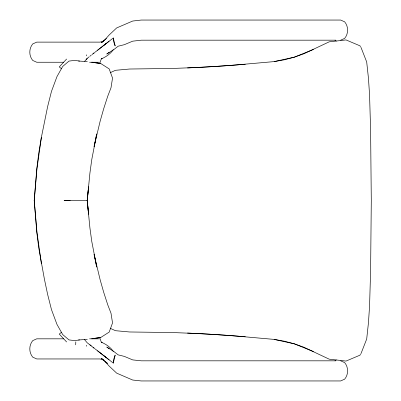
<?xml version="1.0" encoding="UTF-8"?>
<svg xmlns="http://www.w3.org/2000/svg" width="401" height="401" viewBox="0 0 401 401"><rect width="100%" height="100%" fill="white"/><g stroke="black" fill="none" stroke-linecap="round" stroke-linejoin="round"><path stroke-width="0.6" d="M86.395 55.849L86.395 54.812M75.694 344.865L75.799 341.847M91.789 338.8L100.922 337.371L109.162 332.108L112.536 322.93L110.997 313.211L107.729 304.75L103.648 292.118L100.09 279.592L94.08 254.409L96.721 267.071L91.754 241.347L89.919 227.933L87.228 200.51L88.571 186.811L87.218 200.49L88.571 214.189L87.228 200.49L89.919 173.067L91.754 159.653L96.721 133.929L94.08 146.591L100.09 121.408L103.648 108.882L107.729 96.25L110.997 87.789L112.536 78.07L109.162 68.892L100.922 63.629L91.789 62.2M113.272 363.08L113.889 358.684L115.162 355.141L113.272 363.08L95.137 348.92M79.538 61.067L74.666 60.386L68.977 61.092L62.666 66.481L56.957 76.626L51.468 91.413L47.639 106.561L41.383 137.327L36.952 168.741L34.23 200.5L36.807 232.289L38.777 248.069L44.401 279.101L47.639 294.439L51.468 309.587L56.957 324.374L62.666 334.519L68.977 339.908L74.666 340.614L79.538 339.933M41.383 137.327L38.777 152.931L36.807 168.711L34.23 200.5L36.952 232.259L41.383 263.673M86.636 59.839L86.912 58.636L89.157 56.797M360.389 353.993L360.043 355.146L346.028 361.075L329.206 359.176L304.018 347.281L294.289 343.822L284.309 341.191L274.139 339.401L230.866 335.572L201.969 333.732L173.037 332.554L129.608 331.978L115.413 330.69L110.35 328.349M361.005 353.582L366.694 339.025L368.454 322.73L369.557 306.229L370.599 271.302L371.291 200.5L370.599 129.698L369.557 94.771L368.454 78.27L366.694 61.975L361.005 47.418M113.293 49.724C110.445 53.879 106.059 56.857 101.468 58.827L102.034 58.31L100.867 59.879L100.42 62.25L89.578 62.25M87.162 58.346L84.661 61.328M63.744 62.25L36.757 62.25L32.737 60.456C28.827 55.784 28.827 48.581 32.737 43.915L36.757 42.12L100.185 42.12L103.764 40.937L101.237 42.782L105.117 39.589L109.022 35.123L116.676 27.925L132.691 21.042L141.272 20.05L340.655 20.05L344.67 21.844C348.579 26.516 348.579 33.714 344.67 38.386L340.655 40.18M66.621 59.027L59.268 66.912L61.574 68.797M105.117 39.589L106.455 38.481M101.237 42.782L105.468 39.293M61.574 332.203L59.268 334.088L66.621 341.973M89.889 56.255L91.222 55.183M93.067 53.769L94.425 52.686L91.909 54.646M97.568 50.25L106.345 43.343M95.137 52.155L113.272 37.99L115.162 45.935L113.889 42.391L113.272 37.99M103.518 45.579L109.037 41.293M109.207 52.3L106.801 54.035L114.24 49.273L118.13 46.215L124.305 44.691L132.691 41.173L141.272 40.18L335.802 40.18M335.025 360.82L336.289 359.923M110.35 72.651L115.413 70.31L129.608 69.022L173.037 68.446L201.969 67.268L230.866 65.428L274.139 61.599L284.309 59.809L294.289 57.178L304.018 53.719L329.206 41.824L346.028 39.925L360.043 45.854L360.389 47.007M313.412 49.443L294.289 57.178L274.139 61.599M91.989 338.765L100.375 337.487M245.302 64.265L216.425 66.421L187.508 67.949M70.24 200.51L64.085 200.5L87.228 200.49M63.744 338.825L36.757 338.825L32.737 340.619C28.827 345.291 28.827 352.494 32.737 357.161L36.757 358.955L100.185 358.955L103.764 360.138L101.237 358.293L107.348 363.331L101.237 358.293M89.578 338.825L100.42 338.825L100.867 341.196L102.034 342.765L101.468 342.248C106.059 344.218 110.445 347.196 113.293 351.351M335.802 360.82L141.272 360.82L132.691 359.903L124.305 356.384L118.13 354.86L114.24 351.802L106.801 347.04L109.207 348.775M187.508 333.051L216.425 334.579L245.302 336.735M91.989 62.235L100.375 63.513M274.139 339.401L294.289 343.822L313.412 351.557M340.655 360.82L344.67 362.614C348.579 367.286 348.579 374.484 344.67 379.156L340.655 380.95L141.272 380.95L132.691 380.033L116.676 373.151L109.022 365.953L105.117 361.486M335.025 40.18L336.289 41.077M100.33 352.99L109.037 359.777M97.568 350.825L101.112 353.602M103.518 355.497L106.345 357.732M93.067 347.306L94.425 348.389L87.162 342.73L84.27 339.286M89.889 344.82L91.222 345.893M86.395 345.226L86.395 346.263M78.566 61.027A259.783 2.145 2.6 0 1 87.338 61.669M87.338 339.331A259.783 2.145 -2.6 0 1 78.566 339.973"/></g></svg>
